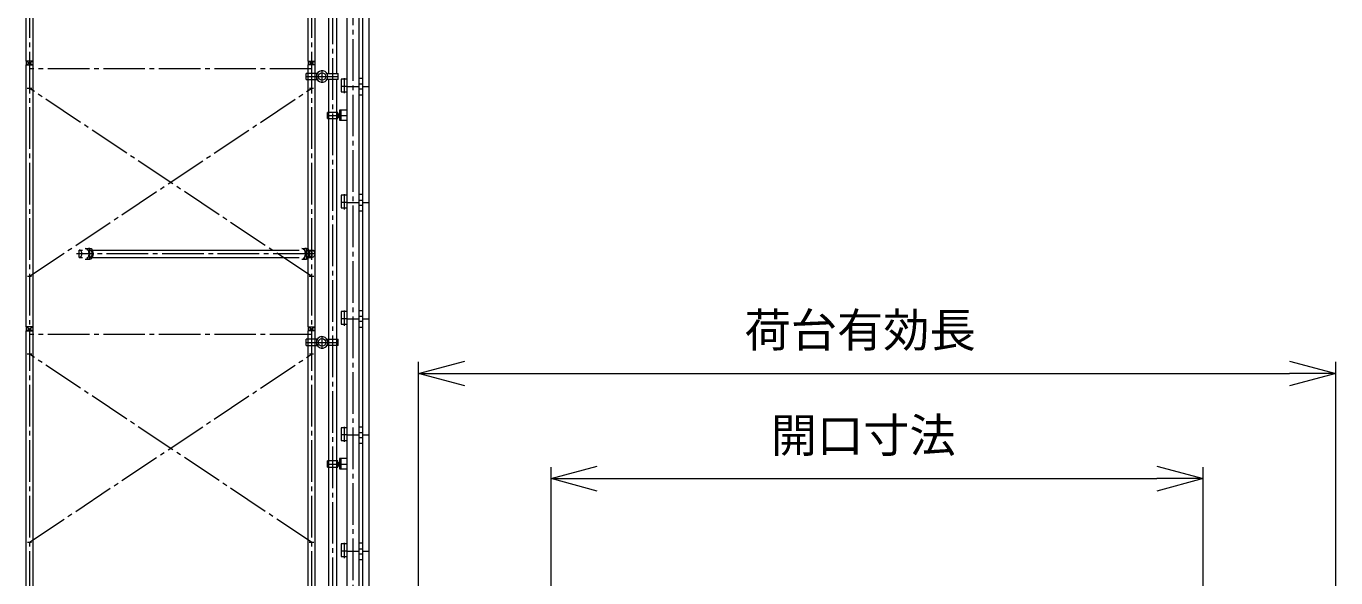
# Model space of a CAD drawing. Units: millimetres, scale not verified. Extents: x -12607 to 12128, y -18611 to 18612.
# Drawn here: x -9021 to -527, y -3114 to 465 of the extents above; entities that cross this region are included whole.
import ezdxf
from ezdxf.enums import TextEntityAlignment as Align

# ---------------------------------------------------------------- set-up
doc = ezdxf.new("R2010")
doc.units = ezdxf.units.MM
doc.header["$LTSCALE"] = 30
doc.linetypes.add('CHAIN2', pattern=[12, 9, -1, 1, -1])
for name, color, linetype, lineweight in [('0-2_05 寸法', 7, 'Continuous', 18), ('0-3_10 常用実線', 3, 'Continuous', 18), ('0-4_12 常用一点鎖線', 3, 'CHAIN2', 18), ('0-9_32 補完一点鎖線', 6, 'CHAIN2', 18), ('0-A_30 補完実線', 6, 'Continuous', 18), ('0-C_20 準用実線', 4, 'Continuous', 18), ('0-D_22 準用一点鎖線', 4, 'CHAIN2', 18)]:
    doc.layers.add(name, color=color, linetype=linetype, lineweight=lineweight)
doc.styles.add('ＭＳ ゴシック', font='')
doc.styles.get('ＭＳ ゴシック').set_extended_font_data('MS Gothic')

msp = doc.modelspace()

# ---------------------------------------------------------------- linework, layer by layer
at = {"layer": '0-2_05 寸法'}
for p, q in [((-6476.98, -3655.28), (-6476.98, -1712.71)), ((-526.98, -3655.28), (-526.98, -1712.71)), ((-6476.98, -1787.71), (-6176.98, -1787.71)), ((-6176.98, -1787.71), (-826.98, -1787.71)), ((-526.98, -1787.71), (-826.98, -1787.71)), ((-5616.98, -3655.28), (-5616.98, -2395.5)), ((-1386.98, -3655.28), (-1386.98, -2395.5)), ((-5616.98, -2470.5), (-5316.98, -2470.5)), ((-5316.98, -2470.5), (-1686.98, -2470.5)), ((-1386.98, -2470.5), (-1686.98, -2470.5))]:
    msp.add_line(p, q, dxfattribs=at)
for points in [[(-6176.98, -1868.09), (-6476.98, -1787.71), (-6176.98, -1707.33)], [(-826.98, -1707.33), (-526.98, -1787.71), (-826.98, -1868.09)], [(-5316.98, -2550.88), (-5616.98, -2470.5), (-5316.98, -2390.11)], [(-1686.98, -2390.11), (-1386.98, -2470.5), (-1686.98, -2550.88)]]:
    msp.add_lwpolyline(points, dxfattribs=at)
at = {"layer": '0-3_10 常用実線'}
for p, q in [((-6939.48, 74.72), (-6939.48, 828.72)), ((-6864.48, 828.72), (-6864.48, 74.72)), ((-6839.48, 828.72), (-6839.48, 74.72)), ((-6799.48, 828.72), (-6799.48, 74.72)), ((-6864.48, 128.72), (-6839.48, 128.72)), ((-6864.48, 90.72), (-6839.48, 90.72)), ((-6939.48, -679.28), (-6939.48, 74.72)), ((-6939.48, 74.72), (-6864.48, 74.72)), ((-6864.48, 74.72), (-6864.48, -679.28)), ((-6864.48, 58.72), (-6839.48, 58.72)), ((-6864.48, 20.72), (-6839.48, 20.72)), ((-6839.48, 74.72), (-6839.48, -679.28)), ((-6839.48, 74.72), (-6799.48, 74.72)), ((-6799.48, 74.72), (-6799.48, -679.28)), ((-6980.48, -78.78), (-6980.48, -143.78)), ((-6999.48, -93.78), (-7066.48, -93.78)), ((-7066.48, -133.78), (-7066.48, -93.78)), ((-6999.48, -102.78), (-6989.48, -102.78)), ((-6999.48, -107.78), (-6989.48, -107.78)), ((-6999.48, -119.78), (-6989.48, -119.78)), ((-6999.48, -124.78), (-6989.48, -124.78)), ((-6939.48, -1433.28), (-6939.48, -679.28)), ((-6939.48, -679.28), (-6864.48, -679.28)), ((-6864.48, -625.28), (-6839.48, -625.28)), ((-6864.48, -663.28), (-6839.48, -663.28)), ((-6864.48, -679.28), (-6864.48, -1433.28)), ((-6839.48, -679.28), (-6839.48, -1433.28)), ((-6839.48, -679.28), (-6799.48, -679.28)), ((-6799.48, -679.28), (-6799.48, -1433.28)), ((-6864.48, -695.28), (-6839.48, -695.28)), ((-6864.48, -733.28), (-6839.48, -733.28)), ((-6939.48, -2187.28), (-6939.48, -1433.28)), ((-6939.48, -1433.28), (-6864.48, -1433.28)), ((-6864.48, -1379.28), (-6839.48, -1379.28)), ((-6864.48, -1417.28), (-6839.48, -1417.28)), ((-6864.48, -1433.28), (-6864.48, -2187.28)), ((-6839.48, -1433.28), (-6839.48, -2187.28)), ((-6839.48, -1433.28), (-6799.48, -1433.28)), ((-6799.48, -1433.28), (-6799.48, -2187.28)), ((-6864.48, -1449.28), (-6839.48, -1449.28)), ((-6864.48, -1487.28), (-6839.48, -1487.28)), ((-6939.48, -2941.28), (-6939.48, -2187.28)), ((-6939.48, -2187.28), (-6864.48, -2187.28)), ((-6864.48, -2133.28), (-6839.48, -2133.28)), ((-6864.48, -2171.28), (-6839.48, -2171.28)), ((-6864.48, -2187.28), (-6864.48, -2941.28)), ((-6864.48, -2203.28), (-6839.48, -2203.28)), ((-6839.48, -2187.28), (-6839.48, -2941.28)), ((-6839.48, -2187.28), (-6799.48, -2187.28)), ((-6799.48, -2187.28), (-6799.48, -2941.28)), ((-6864.48, -2241.28), (-6839.48, -2241.28)), ((-6999.48, -2355.78), (-7066.48, -2355.78)), ((-7066.48, -2395.78), (-7066.48, -2355.78)), ((-6999.48, -2364.78), (-6989.48, -2364.78)), ((-6999.48, -2369.78), (-6989.48, -2369.78)), ((-6980.48, -2340.78), (-6980.48, -2405.78)), ((-6999.48, -2381.78), (-6989.48, -2381.78)), ((-6999.48, -2386.78), (-6989.48, -2386.78)), ((-6864.48, -2887.28), (-6839.48, -2887.28)), ((-6939.48, -3695.28), (-6939.48, -2941.28)), ((-6939.48, -2941.28), (-6864.48, -2941.28)), ((-6864.48, -2925.28), (-6839.48, -2925.28)), ((-6864.48, -2941.28), (-6864.48, -3695.28)), ((-6864.48, -2957.28), (-6839.48, -2957.28)), ((-6839.48, -2941.28), (-6839.48, -3695.28)), ((-6839.48, -2941.28), (-6799.48, -2941.28)), ((-6799.48, -2941.28), (-6799.48, -3695.28)), ((-6864.48, -2995.28), (-6839.48, -2995.28))]:
    msp.add_line(p, q, dxfattribs=at)
for points in [[(-6939.48, 121.72), (-6977.48, 121.72), (-6977.48, 74.72)], [(-6939.48, 74.72), (-6977.48, 74.72), (-6977.48, 39.72), (-6939.48, 39.72)], [(-6939.48, -78.78), (-6989.48, -78.78), (-6989.48, -143.78), (-6939.48, -143.78)], [(-7066.48, -133.78), (-6999.48, -133.78), (-6999.48, -93.78)], [(-6939.48, -632.28), (-6977.48, -632.28), (-6977.48, -679.28)], [(-6939.48, -679.28), (-6977.48, -679.28), (-6977.48, -714.28), (-6939.48, -714.28)], [(-6939.48, -1386.28), (-6977.48, -1386.28), (-6977.48, -1433.28)], [(-6939.48, -1433.28), (-6977.48, -1433.28), (-6977.48, -1468.28), (-6939.48, -1468.28)], [(-6939.48, -2140.28), (-6977.48, -2140.28), (-6977.48, -2187.28)], [(-6939.48, -2187.28), (-6977.48, -2187.28), (-6977.48, -2222.28), (-6939.48, -2222.28)], [(-7066.48, -2395.78), (-6999.48, -2395.78), (-6999.48, -2355.78)], [(-6939.48, -2340.78), (-6989.48, -2340.78), (-6989.48, -2405.78), (-6939.48, -2405.78)], [(-6939.48, -2894.28), (-6977.48, -2894.28), (-6977.48, -2941.28)], [(-6939.48, -2941.28), (-6977.48, -2941.28), (-6977.48, -2976.28), (-6939.48, -2976.28)]]:
    msp.add_lwpolyline(points, dxfattribs=at)
at = {"layer": '0-4_12 常用一点鎖線'}
for p, q in [((-6901.98, 6860.72), (-6901.98, -6861.28)), ((-6959.48, 128.62), (-6959.48, 29.95)), ((-7066.48, -113.78), (-6939.48, -113.78)), ((-6959.48, -625.38), (-6959.48, -724.05)), ((-6959.48, -1379.38), (-6959.48, -1478.05)), ((-6959.48, -2133.38), (-6959.48, -2232.05)), ((-7066.48, -2375.78), (-6939.48, -2375.78)), ((-6959.48, -2887.38), (-6959.48, -2986.05))]:
    msp.add_line(p, q, dxfattribs=at)
at = {"layer": '0-9_32 補完一点鎖線'}
for p, q in [((-7032.98, -6852.28), (-7032.98, 7138.72)), ((-7101.98, 101.22), (-7101.98, 176.22)), ((-7205.48, 138.72), (-6998.48, 138.72)), ((-7149.55, -1011.28), (-8693.98, -1011.28)), ((-8676.8, -1035.58), (-8676.8, -986.98)), ((-8609.63, -976.28), (-8609.63, -1046.28)), ((-7205.63, -976.28), (-7205.63, -1046.28)), ((-7166.73, -1035.58), (-7166.73, -986.98)), ((-7205.48, -1586.28), (-6998.48, -1586.28)), ((-7101.98, -1623.78), (-7101.98, -1548.78))]:
    msp.add_line(p, q, dxfattribs=at)
at = {"layer": '0-A_30 補完実線'}
for p, q in [((-7057.28, 158.72), (-7057.28, 3568.72)), ((-7008.68, 3568.72), (-7008.68, 158.72)), ((-7136.48, 158.72), (-7205.48, 158.72)), ((-7205.48, 118.72), (-7205.48, 158.72)), ((-7067.48, 158.72), (-6998.48, 158.72)), ((-6998.48, 118.72), (-7067.48, 118.72)), ((-6998.48, 118.72), (-6998.48, 158.72)), ((-8676.8, -986.98), (-8655.72, -986.98)), ((-8637.91, -976.28), (-8609.63, -976.28)), ((-8609.63, -986.98), (-7251.72, -986.98)), ((-7233.91, -976.28), (-7205.63, -976.28)), ((-7205.63, -986.98), (-7166.73, -986.98)), ((-8676.8, -1035.58), (-8655.72, -1035.58)), ((-8637.91, -1046.28), (-8609.63, -1046.28)), ((-8609.63, -1035.58), (-7251.72, -1035.58)), ((-7233.91, -1046.28), (-7205.63, -1046.28)), ((-7205.63, -1035.58), (-7166.73, -1035.58)), ((-7136.48, -1566.28), (-7205.48, -1566.28)), ((-7205.48, -1606.28), (-7205.48, -1566.28)), ((-7066.48, -1566.28), (-6998.48, -1566.28)), ((-6998.48, -1606.28), (-7066.48, -1606.28)), ((-6998.48, -1606.28), (-6998.48, -1566.28))]:
    msp.add_line(p, q, dxfattribs=at)
for points in [[(-7205.48, 118.72), (-7136.48, 118.72), (-7136.48, 158.72)], [(-7057.28, -6852.28), (-7057.28, -3331.28), (-7057.28, 118.72)], [(-7008.68, 118.72), (-7008.68, -3331.28), (-7008.68, -6852.28)], [(-7205.48, -1606.28), (-7136.48, -1606.28), (-7136.48, -1566.28)]]:
    msp.add_lwpolyline(points, dxfattribs=at)
for centre in [(-7101.98, 138.72), (-7101.98, -1586.28)]:
    msp.add_circle(centre, 24.3, dxfattribs=at)
for centre in [(-7101.98, 138.72), (-7101.98, -1586.28)]:
    msp.add_arc(centre, 37.5, 203.07392, 156.92608, dxfattribs=at)
for centre, major_axis, start_param, end_param in [((-8676.8, -1011.28), (0, -24.3), 6.2831853, 9.424778), ((-8637.91, -1011.28), (0, 35), 3.1415927, 6.2831853), ((-8609.63, -1011.28), (0, 35), 2.3382233, 7.0865547), ((-8609.63, -1011.28), (0, -24.3), 6.2831853, 9.424778), ((-7233.91, -1011.28), (0, 35), 3.1415927, 6.2831853), ((-7205.63, -1011.28), (0, 35), 2.3382233, 7.0865547), ((-7205.63, -1011.28), (0, -24.3), 6.2831853, 9.424778)]:
    msp.add_ellipse(centre, major_axis=major_axis, ratio=0.707107, start_param=start_param, end_param=end_param, dxfattribs=at)
msp.add_ellipse((-7166.73, -1011.28), major_axis=(0, -24.3), ratio=0.707107, dxfattribs=at)
at = {"layer": '0-C_20 準用実線'}
for p, q in [((-7192.33, 238.69), (-7192.33, 1938.72)), ((-7149.63, 1938.72), (-7149.63, 238.69)), ((-9021.33, 238.72), (-9021.33, 213.72)), ((-8978.63, 238.72), (-9021.33, 238.72)), ((-9021.33, 238.72), (-8978.63, 213.72)), ((-9021.33, 213.72), (-8978.63, 238.72)), ((-8978.63, 238.72), (-8978.63, 213.72)), ((-7192.33, 238.72), (-7192.33, 213.72)), ((-7192.33, 238.72), (-7149.63, 238.72)), ((-7192.33, 238.72), (-7149.63, 213.72)), ((-7192.33, 213.72), (-7149.63, 238.72)), ((-7192.33, -1486.31), (-7192.33, 213.72)), ((-7149.63, 213.72), (-7149.63, -1486.31)), ((-9021.33, -1486.28), (-9021.33, -1511.28)), ((-8978.63, -1486.28), (-9021.33, -1486.28)), ((-9021.33, -1486.28), (-8978.63, -1511.28)), ((-9021.33, -1511.28), (-8978.63, -1486.28)), ((-8978.63, -1486.28), (-8978.63, -1511.28)), ((-7192.33, -1486.28), (-7192.33, -1511.28)), ((-7192.33, -1486.28), (-7149.63, -1486.28)), ((-7192.33, -1486.28), (-7149.63, -1511.28)), ((-7192.33, -1511.28), (-7149.63, -1486.28)), ((-7192.33, -3211.31), (-7192.33, -1511.28)), ((-7149.63, -1511.28), (-7149.63, -3211.31))]:
    msp.add_line(p, q, dxfattribs=at)
for points in [[(-9021.33, 238.72), (-9021.33, 1938.72), (-8978.63, 1938.72), (-8978.63, 238.72)], [(-9021.33, -1486.28), (-9021.33, 213.72), (-8978.63, 213.72), (-8978.63, -1486.28)], [(-7149.63, 238.72), (-7149.63, 213.72), (-7192.33, 213.72)], [(-9021.33, -3211.28), (-9021.33, -1511.28), (-8978.63, -1511.28), (-8978.63, -3211.28)], [(-7149.63, -1486.28), (-7149.63, -1511.28), (-7192.33, -1511.28)]]:
    msp.add_lwpolyline(points, dxfattribs=at)
at = {"layer": '0-D_22 準用一点鎖線'}
for p, q in [((-8999.98, 7138.72), (-8999.98, -6661.28)), ((-7170.98, 7138.72), (-7170.98, -6661.28)), ((-7170.98, 188.72), (-8999.98, 188.72)), ((-8985.15, 61.72), (-9014.81, 61.72)), ((-7170.98, -1157.28), (-8999.98, 61.72)), ((-8999.98, -1157.28), (-7170.98, 61.72)), ((-7157.33, 61.72), (-7184.63, 61.72)), ((-9013.63, -1157.28), (-8986.33, -1157.28)), ((-7185.81, -1157.28), (-7156.15, -1157.28)), ((-7170.98, -1536.28), (-8999.98, -1536.28)), ((-8985.15, -1663.28), (-9014.81, -1663.28)), ((-7170.98, -2882.28), (-8999.98, -1663.28)), ((-8999.98, -2882.28), (-7170.98, -1663.28)), ((-7157.33, -1663.28), (-7184.63, -1663.28)), ((-9013.63, -2882.28), (-8986.33, -2882.28)), ((-7185.81, -2882.28), (-7156.15, -2882.28))]:
    msp.add_line(p, q, dxfattribs=at)

# ---------------------------------------------------------------- texts
at = {"layer": '0-2_05 寸法', "style": 'ＭＳ ゴシック'}
for s, p in [('荷台有効長', (-4361.98, -1682.71)), ('開口寸法', (-4191.98, -2365.5))]:
    msp.add_text(s, height=219.9, dxfattribs=at).set_placement(p, align=Align.BOTTOM_LEFT)

doc.saveas('drawing.dxf')
